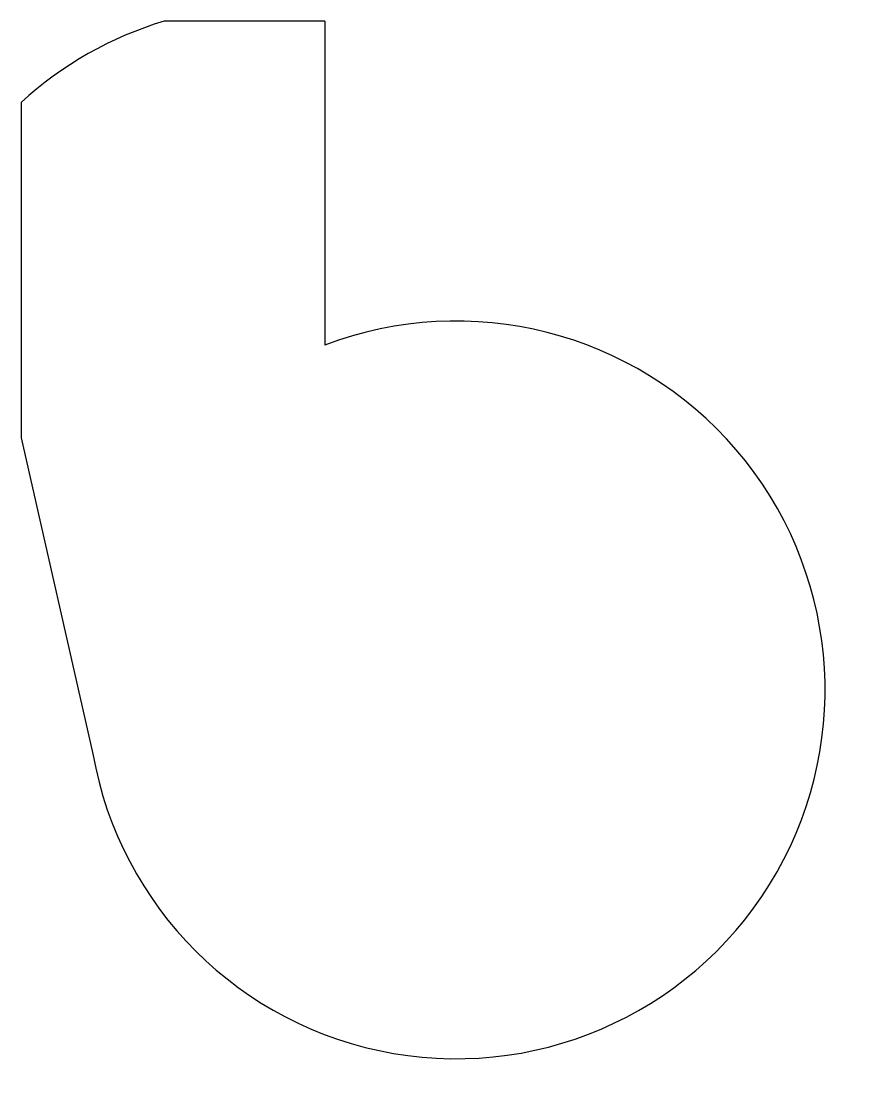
# Model space of a CAD drawing. Extents: x -22.5 to 20.6, y -20.2 to 34.6.
import ezdxf

# ---------------------------------------------------------------- set-up
doc = ezdxf.new("R2010")
doc.units = 0
doc.layers.get('0').update_dxf_attribs({"linetype": 'continuous'})

# ---------------------------------------------------------------- blocks, each defined once
blk = doc.blocks.new('PAD')
at = {"color": 0}
for p, q in [((-6.796, 34.629), (-15.116, 34.629)), ((-6.796, 34.629), (-6.796, 17.85)), ((-22.523, 30.425), (-22.523, 13.052)), ((-22.523, 13.052), (-18.81, -3.317))]:
    blk.add_line(p, q, dxfattribs=at)
for centre, radius, start, end in [((-9.665, 16.395), 19.031, 106.6451, 132.5029), ((0, 0), 19.1, -170.0003, 110.8444)]:
    blk.add_arc(centre, radius, start, end, dxfattribs=at)

msp = doc.modelspace()

# ---------------------------------------------------------------- block references
at = {"color": 0}
msp.add_blockref('PAD', (0, 0), dxfattribs=at)

doc.saveas('drawing.dxf')
